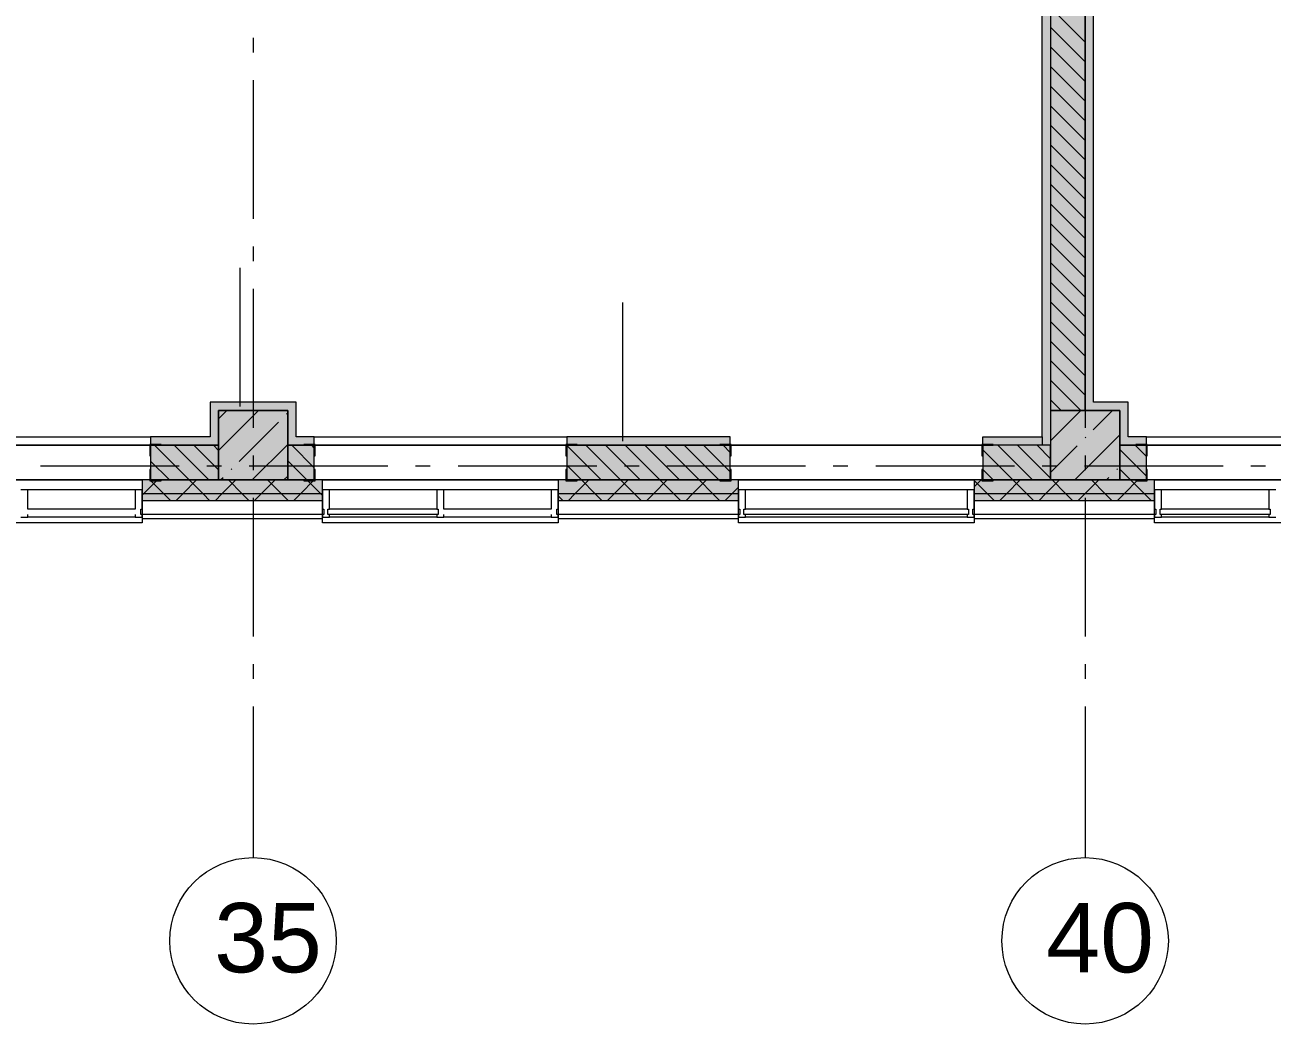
# Model space of a CAD drawing. Header units: millimetres. Extents: x -537608 to 253996, y -217170 to 186033.
# Drawn here: x -267671 to -258678, y 144598 to 151802 of the extents above; entities that cross this region are included whole.
import ezdxf

# ---------------------------------------------------------------- set-up
doc = ezdxf.new("R2010")
doc.units = ezdxf.units.MM
doc.layers.add('PDF _Геометрия', color=7, linetype='Continuous')
doc.layers.add('PDF _Текст', color=7, linetype='Continuous')
doc.layers.add('PDF _Сплошная заливка', color=7, linetype='Continuous', true_color=0xffffff)
doc.styles.add('PDF ArialMT', font='arial.ttf')

msp = doc.modelspace()

# ---------------------------------------------------------------- hatches: boundary and pattern name
at = {"layer": 'PDF _Сплошная заливка', "transparency": 33554559}
for points in [[(-260276.1879, 149021.2558), (-260026.1869, 149021.2558), (-260026.1869, 156021.2547), (-260276.1879, 156021.2547), (-260276.1879, 149213.056)], [(-266276.1851, 148521.2561), (-265776.1875, 148521.2561), (-265776.1875, 149021.2558), (-266276.1851, 149021.2558), (-266276.1851, 148771.257)], [(-260276.1879, 148521.2561), (-259776.186, 148521.2561), (-259776.186, 149021.2558), (-260276.1879, 149021.2558), (-260276.1879, 148771.257)]]:
    msp.add_hatch(color=256, dxfattribs=at).paths.add_polyline_path(points)
at = {"layer": 'PDF _Сплошная заливка', "true_color": 0xff7d7d, "transparency": 33554559}
for points in [[(-259966.1884, 149081.2565), (-259966.1884, 156021.2547), (-260026.1869, 156021.2547), (-260026.1869, 149081.2565), (-259990.745, 149081.2565)], [(-265776.1875, 149021.2558), (-265776.1875, 149081.2565), (-266336.188, 149081.2565), (-266336.188, 149021.2558), (-265834.8297, 149021.2558)], [(-259990.745, 149021.2558), (-259776.186, 149021.2558), (-259776.186, 149081.2565), (-260026.1869, 149081.2565), (-260026.1869, 149021.2558)]]:
    msp.add_hatch(color=11, dxfattribs=at).paths.add_polyline_path(points)
at = {"layer": 'PDF _Сплошная заливка', "true_color": 0xfca910, "transparency": 33554559}
msp.add_hatch(color=40, dxfattribs=at).paths.add_polyline_path([(-260336.1864, 148771.257), (-260276.1879, 148771.257), (-260276.1879, 155711.2553), (-260336.1864, 155711.2553), (-260336.1864, 148831.2555)])
at = {"layer": 'PDF _Сплошная заливка', "transparency": 33554559}
h = msp.add_hatch(color=256, dxfattribs=at)
h.paths.add_polyline_path([(-248076.1883, 148521.2561), (-248076.1883, 148771.257), (-249557.739, 148771.257), (-249557.739, 148521.2561), (-248302.5757, 148521.2561)], flags=0)
h.paths.add_polyline_path([(-247546.1914, 148521.2561), (-247546.1914, 148771.257), (-247576.1907, 148771.257), (-247576.1907, 148521.2561)], flags=0)
h.paths.add_polyline_path([(-251642.052, 148521.2561), (-251276.1877, 148521.2561), (-251276.1877, 148771.257), (-251764.7402, 148771.257), (-251764.7402, 148521.2561)], flags=0)
h.paths.add_polyline_path([(-250776.1901, 148521.2561), (-250557.7385, 148521.2561), (-250557.7385, 148771.257), (-250776.1901, 148771.257)], flags=0)
h.paths.add_polyline_path([(-254146.6604, 148521.2561), (-253584.7395, 148521.2561), (-253584.7395, 148771.257), (-254764.7431, 148771.257), (-254764.7431, 148521.2561)], flags=0)
h.paths.add_polyline_path([(-256584.7424, 148521.2561), (-256584.7424, 148771.257), (-256776.1874, 148771.257), (-256776.1874, 148521.2561), (-256651.2687, 148521.2561)], flags=0)
h.paths.add_polyline_path([(-257276.1893, 148521.2561), (-257276.1893, 148771.257), (-257764.7418, 148771.257), (-257764.7418, 148521.2561), (-257486.1367, 148521.2561)], flags=0)
h.paths.add_polyline_path([(-259776.186, 148521.2561), (-259584.7411, 148521.2561), (-259584.7411, 148771.257), (-259776.186, 148771.257)], flags=0)
h.paths.add_polyline_path([(-260764.7404, 148521.2561), (-260276.1879, 148521.2561), (-260276.1879, 148771.257), (-260764.7404, 148771.257)], flags=0)
h.paths.add_polyline_path([(-262584.7397, 148521.2561), (-262584.7397, 148771.257), (-263764.739, 148771.257), (-263764.739, 148521.2561), (-263330.2213, 148521.2561)], flags=0)
h.paths.add_polyline_path([(-266764.7377, 148521.2561), (-266276.1851, 148521.2561), (-266276.1851, 148771.257), (-266764.7377, 148771.257)], flags=0)
h.paths.add_polyline_path([(-265584.7383, 148521.2561), (-265584.7383, 148771.257), (-265776.1875, 148771.257), (-265776.1875, 148521.2561)], flags=0)
h.paths.add_polyline_path([(-268584.7369, 148521.2561), (-268584.7369, 148771.257), (-268776.1862, 148771.257), (-268776.1862, 148521.2561)], flags=0)
h.paths.add_polyline_path([(-269326.184, 148521.2561), (-269276.1838, 148521.2561), (-269276.1838, 148771.257), (-269326.184, 148771.257)], flags=0)
h.paths.add_polyline_path([(-269826.1859, 148521.2561), (-269826.1859, 148771.257), (-270064.7374, 148771.257), (-270064.7374, 148521.2561), (-270009.1741, 148521.2561)], flags=0)
h.paths.add_polyline_path([(-272513.7824, 148521.2561), (-271884.7367, 148521.2561), (-271884.7367, 148771.257), (-273064.7361, 148771.257), (-273064.7361, 148521.2561)], flags=0)
h.paths.add_polyline_path([(-274884.7353, 148521.2561), (-274884.7353, 148771.257), (-275326.1855, 148771.257), (-275326.1855, 148521.2561), (-275018.3907, 148521.2561)], flags=0)
h.paths.add_polyline_path([(-275826.1832, 148521.2561), (-275826.1832, 148771.257), (-276064.739, 148771.257), (-276064.739, 148521.2561), (-275853.2587, 148521.2561)], flags=0)
h.paths.add_polyline_path([(-277884.7383, 148521.2561), (-277884.7383, 148771.257), (-278326.1798, 148771.257), (-278326.1798, 148521.2561)], flags=0)
h.paths.add_polyline_path([(-280884.7326, 148521.2561), (-280884.7326, 148771.257), (-282064.732, 148771.257), (-282064.732, 148521.2561), (-281697.3434, 148521.2561)], flags=0)
h.paths.add_polyline_path([(-279064.7376, 148521.2561), (-278826.1818, 148521.2561), (-278826.1818, 148771.257), (-279064.7376, 148771.257)], flags=0)
h.paths.add_polyline_path([(-283884.7355, 148521.2561), (-283884.7355, 148771.257), (-284326.1857, 148771.257), (-284326.1857, 148521.2561), (-284201.9517, 148521.2561)], flags=0)
h.paths.add_polyline_path([(-285036.824, 148521.2561), (-284826.179, 148521.2561), (-284826.179, 148771.257), (-285064.7349, 148771.257), (-285064.7349, 148521.2561)], flags=0)
h.paths.add_polyline_path([(-286884.7385, 148521.2561), (-286884.7385, 148771.257), (-287326.18, 148771.257), (-287326.18, 148521.2561)], flags=0)
h.paths.add_polyline_path([(-288064.7378, 148521.2561), (-287826.1819, 148521.2561), (-287826.1819, 148771.257), (-288064.7378, 148771.257)], flags=0)
h.paths.add_polyline_path([(-290880.9044, 148521.2561), (-289884.7328, 148521.2561), (-289884.7328, 148771.257), (-291064.7321, 148771.257), (-291064.7321, 148521.2561)], flags=0)
h.paths.add_polyline_path([(-293326.1773, 148521.2561), (-292884.7357, 148521.2561), (-292884.7357, 148771.257), (-293326.1773, 148771.257)], flags=0)
h.paths.add_polyline_path([(-293826.1792, 148521.2561), (-293826.1792, 148771.257), (-294064.7351, 148771.257), (-294064.7351, 148521.2561)], flags=0)
h.paths.add_polyline_path([(-296826.1821, 148521.2561), (-296826.1821, 148771.257), (-297063.6787, 148771.257), (-297063.6787, 148521.2561)], flags=0)
h.paths.add_polyline_path([(-295884.7301, 148521.2561), (-295884.7301, 148771.257), (-296326.1802, 148771.257), (-296326.1802, 148521.2561), (-295890.121, 148521.2561)], flags=0)
h.paths.add_polyline_path([(-298063.6826, 148521.2561), (-298063.6826, 148771.257), (-300976.1809, 148771.257), (-300976.1809, 148521.2561), (-298394.7294, 148521.2561)], flags=0)
at = {"layer": 'PDF _Сплошная заливка', "true_color": 0xff7d7d, "transparency": 33554559}
h = msp.add_hatch(color=11, dxfattribs=at)
h.paths.add_polyline_path([(-266336.188, 148771.257), (-266336.188, 148831.2555), (-266764.7377, 148831.2555), (-266764.7377, 148771.257), (-266669.6977, 148771.257)], flags=0)
h.paths.add_polyline_path([(-268776.1862, 148771.257), (-268584.7369, 148771.257), (-268584.7369, 148831.2555), (-268776.1862, 148831.2555)], flags=0)
h = msp.add_hatch(color=11, dxfattribs=at)
h.paths.add_polyline_path([(-260336.1864, 148771.257), (-260336.1864, 148831.2555), (-260764.7404, 148831.2555), (-260764.7404, 148771.257)], flags=0)
h.paths.add_polyline_path([(-263330.2213, 148771.257), (-262584.7397, 148771.257), (-262584.7397, 148831.2555), (-263764.739, 148831.2555), (-263764.739, 148771.257)], flags=0)
h.paths.add_polyline_path([(-265584.7383, 148771.257), (-265584.7383, 148831.2555), (-265776.1875, 148831.2555), (-265776.1875, 148771.257)], flags=0)
at = {"layer": 'PDF _Сплошная заливка', "transparency": 33554559}
h = msp.add_hatch(color=256, dxfattribs=at)
h.paths.add_polyline_path([(-245797.9674, 148421.2557), (-240126.19, 148421.2557), (-240126.19, 148521.2561), (-246436.1889, 148521.2561), (-246436.1889, 148421.2557)], flags=0)
h.paths.add_polyline_path([(-247576.1907, 148421.2557), (-247311.1879, 148421.2557), (-247311.1879, 148521.2561), (-247576.1907, 148521.2561), (-247576.1907, 148509.7679)], flags=0)
h.paths.add_polyline_path([(-250492.7409, 148421.2557), (-250492.7409, 148521.2561), (-251826.1898, 148521.2561), (-251826.1898, 148421.2557), (-250807.184, 148421.2557)], flags=0)
h.paths.add_polyline_path([(-248076.1883, 148421.2557), (-248076.1883, 148521.2561), (-249617.7375, 148521.2561), (-249617.7375, 148421.2557), (-248302.5757, 148421.2557)], flags=0)
h.paths.add_polyline_path([(-253526.1878, 148421.2557), (-253526.1878, 148521.2561), (-254826.1885, 148521.2561), (-254826.1885, 148421.2557), (-254146.6604, 148421.2557)], flags=0)
h.paths.add_polyline_path([(-256651.2687, 148421.2557), (-256526.1864, 148421.2557), (-256526.1864, 148521.2561), (-257826.1871, 148521.2561), (-257826.1871, 148421.2557), (-257486.1367, 148421.2557)], flags=0)
h.paths.add_polyline_path([(-260825.613, 148421.2557), (-259526.1893, 148421.2557), (-259526.1893, 148521.2561), (-260826.1857, 148521.2561), (-260826.1857, 148421.2557)], flags=0)
h.paths.add_polyline_path([(-262526.188, 148421.2557), (-262526.188, 148521.2561), (-263826.1887, 148521.2561), (-263826.1887, 148421.2557), (-263330.2213, 148421.2557)], flags=0)
h.paths.add_polyline_path([(-266669.6977, 148421.2557), (-265526.1866, 148421.2557), (-265526.1866, 148521.2561), (-266826.1873, 148521.2561), (-266826.1873, 148421.2557)], flags=0)
h.paths.add_polyline_path([(-269174.306, 148421.2557), (-268526.1852, 148421.2557), (-268526.1852, 148521.2561), (-270126.187, 148521.2561), (-270126.187, 148421.2557), (-270009.1741, 148421.2557)], flags=0)
h.paths.add_polyline_path([(-271826.185, 148421.2557), (-271826.185, 148521.2561), (-273126.1857, 148521.2561), (-273126.1857, 148421.2557), (-272513.7824, 148421.2557)], flags=0)
h.paths.add_polyline_path([(-274826.1836, 148421.2557), (-274826.1836, 148521.2561), (-276126.1843, 148521.2561), (-276126.1843, 148421.2557), (-275018.3907, 148421.2557)], flags=0)
h.paths.add_polyline_path([(-277826.1866, 148421.2557), (-277826.1866, 148521.2561), (-279126.1829, 148521.2561), (-279126.1829, 148421.2557), (-278357.8713, 148421.2557)], flags=0)
h.paths.add_polyline_path([(-283826.1838, 148421.2557), (-283826.1838, 148521.2561), (-285126.1802, 148521.2561), (-285126.1802, 148421.2557), (-284201.9517, 148421.2557)], flags=0)
h.paths.add_polyline_path([(-280826.1809, 148421.2557), (-280826.1809, 148521.2561), (-282126.1859, 148521.2561), (-282126.1859, 148421.2557), (-280862.4796, 148421.2557)], flags=0)
h.paths.add_polyline_path([(-288126.1831, 148421.2557), (-286826.1781, 148421.2557), (-286826.1781, 148521.2561), (-288126.1831, 148521.2561), (-288126.1831, 148505.1089)], flags=0)
h.paths.add_polyline_path([(-290046.0407, 148421.2557), (-289826.1811, 148421.2557), (-289826.1811, 148521.2561), (-291126.1775, 148521.2561), (-291126.1775, 148421.2557), (-290880.9044, 148421.2557)], flags=0)
h.paths.add_polyline_path([(-292826.184, 148421.2557), (-292826.184, 148521.2561), (-294126.1804, 148521.2561), (-294126.1804, 148421.2557), (-293385.5127, 148421.2557)], flags=0)
h.paths.add_polyline_path([(-295890.121, 148421.2557), (-295826.1783, 148421.2557), (-295826.1783, 148521.2561), (-297126.1833, 148521.2561), (-297126.1833, 148421.2557), (-296724.9933, 148421.2557)], flags=0)
h.paths.add_polyline_path([(-298001.1781, 148421.2557), (-298001.1781, 148521.2561), (-307838.1777, 148521.2561), (-307838.1777, 148421.2557), (-298394.7294, 148421.2557)], flags=0)
h.paths.add_polyline_path([(-309248.0263, 148421.2557), (-308713.1811, 148421.2557), (-308713.1811, 148521.2561), (-316976.1736, 148521.2561), (-316976.1736, 148421.2557), (-310082.8987, 148421.2557)], flags=0)
h = msp.add_hatch(color=256, dxfattribs=at)
h.paths.add_polyline_path([(-240371.3189, 148371.2555), (-240176.1902, 148371.2555), (-240176.1902, 148421.2557), (-246436.1889, 148421.2557), (-246436.1889, 148371.2555), (-240788.7529, 148371.2555)], flags=0)
h.paths.add_polyline_path([(-247311.1879, 148371.2555), (-247311.1879, 148421.2557), (-247576.1907, 148421.2557), (-247576.1907, 148371.2555), (-247467.7076, 148371.2555)], flags=0)
h.paths.add_polyline_path([(-248076.1883, 148371.2555), (-248076.1883, 148421.2557), (-249617.7375, 148421.2557), (-249617.7375, 148371.2555), (-248302.5757, 148371.2555)], flags=0)
h.paths.add_polyline_path([(-250492.7409, 148371.2555), (-250492.7409, 148421.2557), (-251826.1898, 148421.2557), (-251826.1898, 148371.2555), (-250807.184, 148371.2555)], flags=0)
h.paths.add_polyline_path([(-254146.6604, 148371.2555), (-253526.1878, 148371.2555), (-253526.1878, 148421.2557), (-254826.1885, 148421.2557), (-254826.1885, 148371.2555)], flags=0)
h.paths.add_polyline_path([(-256651.2687, 148371.2555), (-256526.1864, 148371.2555), (-256526.1864, 148421.2557), (-257826.1871, 148421.2557), (-257826.1871, 148371.2555), (-257486.1367, 148371.2555)], flags=0)
h.paths.add_polyline_path([(-260825.613, 148371.2555), (-259526.1893, 148371.2555), (-259526.1893, 148421.2557), (-260826.1857, 148421.2557), (-260826.1857, 148371.2555)], flags=0)
h.paths.add_polyline_path([(-262526.188, 148371.2555), (-262526.188, 148421.2557), (-263826.1887, 148421.2557), (-263826.1887, 148371.2555), (-263330.2213, 148371.2555)], flags=0)
h.paths.add_polyline_path([(-265834.8297, 148371.2555), (-265526.1866, 148371.2555), (-265526.1866, 148421.2557), (-266826.1873, 148421.2557), (-266826.1873, 148371.2555), (-266669.6977, 148371.2555)], flags=0)
h.paths.add_polyline_path([(-268526.1852, 148371.2555), (-268526.1852, 148421.2557), (-270126.187, 148421.2557), (-270126.187, 148371.2555), (-269174.306, 148371.2555)], flags=0)
h.paths.add_polyline_path([(-271826.185, 148371.2555), (-271826.185, 148421.2557), (-273126.1857, 148421.2557), (-273126.1857, 148371.2555), (-272513.7824, 148371.2555)], flags=0)
h.paths.add_polyline_path([(-274826.1836, 148371.2555), (-274826.1836, 148421.2557), (-276126.1843, 148421.2557), (-276126.1843, 148371.2555), (-275018.3907, 148371.2555)], flags=0)
h.paths.add_polyline_path([(-280862.4796, 148371.2555), (-280826.1809, 148371.2555), (-280826.1809, 148421.2557), (-282126.1859, 148421.2557), (-282126.1859, 148371.2555), (-281697.3434, 148371.2555)], flags=0)
h.paths.add_polyline_path([(-278357.8713, 148371.2555), (-277826.1866, 148371.2555), (-277826.1866, 148421.2557), (-279126.1829, 148421.2557), (-279126.1829, 148371.2555)], flags=0)
h.paths.add_polyline_path([(-284201.9517, 148371.2555), (-283826.1838, 148371.2555), (-283826.1838, 148421.2557), (-285126.1802, 148421.2557), (-285126.1802, 148371.2555), (-285036.824, 148371.2555)], flags=0)
h.paths.add_polyline_path([(-286826.1781, 148371.2555), (-286826.1781, 148421.2557), (-288126.1831, 148421.2557), (-288126.1831, 148371.2555), (-287541.4324, 148371.2555)], flags=0)
h.paths.add_polyline_path([(-290880.9044, 148371.2555), (-289826.1811, 148371.2555), (-289826.1811, 148421.2557), (-291126.1775, 148421.2557), (-291126.1775, 148371.2555)], flags=0)
h.paths.add_polyline_path([(-294126.1804, 148371.2555), (-292826.184, 148371.2555), (-292826.184, 148421.2557), (-294126.1804, 148421.2557)], flags=0)
h.paths.add_polyline_path([(-295826.1783, 148371.2555), (-295826.1783, 148421.2557), (-297126.1833, 148421.2557), (-297126.1833, 148371.2555), (-295890.121, 148371.2555)], flags=0)
h.paths.add_polyline_path([(-298394.7294, 148371.2555), (-298001.1781, 148371.2555), (-298001.1781, 148421.2557), (-307838.1777, 148421.2557), (-307838.1777, 148371.2555), (-300064.4654, 148371.2555)], flags=0)
h.paths.add_polyline_path([(-308713.1811, 148371.2555), (-308713.1811, 148421.2557), (-317076.174, 148421.2557), (-317076.174, 148371.2555), (-309248.0263, 148371.2555)], flags=0)

# ---------------------------------------------------------------- linework, layer by layer
at = {"layer": 'PDF _Геометрия', "lineweight": 9}
for p, q in [((-260026.1869, 149081.2565), (-260026.1869, 156021.2547)), ((-260026.1869, 156021.2547), (-260026.1869, 149081.2565)), ((-259966.1884, 149081.2565), (-259966.1884, 155961.2541)), ((-260276.1879, 155711.2553), (-260276.1879, 149021.2558)), ((-260276.1879, 155711.2553), (-260276.1879, 149021.2558)), ((-260336.1864, 148831.2555), (-260336.1864, 155651.2546)), ((-260026.1869, 151677.2986), (-260276.1879, 151927.2995)), ((-260026.1869, 151535.8775), (-260276.1879, 151785.8785)), ((-260026.1869, 151394.4565), (-260276.1879, 151644.4553)), ((-260026.1869, 151253.0354), (-260276.1879, 151503.0342)), ((-260026.1869, 151111.6143), (-260276.1879, 151361.6132)), ((-260026.1869, 150970.1912), (-260276.1879, 151220.1921)), ((-260026.1869, 150828.7701), (-260276.1879, 151078.7711)), ((-260026.1869, 150687.349), (-260276.1879, 150937.35)), ((-260026.1869, 150545.928), (-260276.1879, 150795.929)), ((-260026.1869, 150404.5069), (-260276.1879, 150654.5079)), ((-260026.1869, 150263.0859), (-260276.1879, 150513.0847)), ((-260026.1869, 150121.6648), (-260276.1879, 150371.6637)), ((-260026.1869, 149980.2438), (-260276.1879, 150230.2425)), ((-266120.1133, 149051.2572), (-266120.1133, 150051.2568)), ((-260026.1869, 149838.8205), (-260276.1879, 150088.8215)), ((-260026.1869, 149697.3995), (-260276.1879, 149947.4004)), ((-263359.368, 148801.2563), (-263359.368, 149801.2558)), ((-260026.1869, 149555.9784), (-260276.1879, 149805.9794)), ((-260026.1869, 149414.5574), (-260276.1879, 149664.5583)), ((-260026.1869, 149273.1363), (-260276.1879, 149523.1351)), ((-260026.1869, 149131.7152), (-260276.1879, 149381.7141)), ((-260057.1507, 149021.2558), (-260276.1879, 149240.293)), ((-265776.1875, 149081.2565), (-266336.188, 149081.2565)), ((-266336.188, 149081.2565), (-266336.188, 149021.2558)), ((-266336.188, 149021.2558), (-266336.188, 148831.2555)), ((-266276.1851, 148733.1691), (-265988.0984, 149021.2558)), ((-266276.1851, 148961.2681), (-266216.1995, 149021.2558)), ((-265776.1875, 149021.2558), (-266276.1851, 149021.2558)), ((-266276.1851, 149021.2558), (-266276.1851, 148771.257)), ((-266276.1851, 148771.257), (-266276.1851, 149021.2558)), ((-266276.1851, 149021.2558), (-265776.1875, 149021.2558)), ((-265716.1847, 149081.2565), (-265776.1875, 149081.2565)), ((-265776.1875, 148771.257), (-265776.1875, 149021.2558)), ((-265776.1875, 149021.2558), (-265776.1875, 148831.2555)), ((-265716.1847, 148831.2555), (-265716.1847, 149081.2565)), ((-260198.5696, 149021.2558), (-260276.1879, 149098.872)), ((-260276.1879, 148802.6083), (-260057.5382, 149021.2558)), ((-260276.1879, 149021.2558), (-260276.1879, 148771.257)), ((-260276.1879, 149021.2558), (-260026.1869, 149021.2558)), ((-260026.1869, 149021.2558), (-260276.1879, 149021.2558)), ((-260276.1879, 149021.2558), (-260276.1879, 148771.257)), ((-260026.1869, 149021.2558), (-260026.1869, 149081.2565)), ((-260026.1869, 149081.2565), (-260026.1869, 149021.2558)), ((-260026.1869, 149021.2558), (-259776.186, 149021.2558)), ((-259776.186, 149021.2558), (-260026.1869, 149021.2558)), ((-259968.4964, 148882.2009), (-259829.4415, 149021.2558)), ((-259776.186, 149081.2565), (-259966.1884, 149081.2565)), ((-259716.1875, 149081.2565), (-259776.186, 149081.2565)), ((-259776.186, 149021.2558), (-259776.186, 148831.2555)), ((-259776.186, 148771.257), (-259776.186, 149021.2558)), ((-259716.1875, 148831.2555), (-259716.1875, 149081.2565)), ((-266127.1534, 148654.1019), (-265842.0334, 148939.2261)), ((-265785.006, 148996.2493), (-265780.2652, 149000.9922)), ((-260101.3423, 148521.2561), (-259776.186, 148846.4123)), ((-268584.7369, 148831.2555), (-266764.7377, 148831.2555)), ((-268578.7388, 148771.257), (-266770.7401, 148771.257)), ((-266770.7401, 148771.257), (-268578.7388, 148771.257)), ((-266336.188, 148831.2555), (-266764.7377, 148831.2555)), ((-266764.7377, 148831.2555), (-266764.7377, 148771.257)), ((-266336.188, 148771.257), (-266764.7377, 148771.257)), ((-266764.7377, 148771.257), (-266336.188, 148771.257)), ((-266764.7377, 148771.257), (-266764.7377, 148521.2561)), ((-266486.7957, 148521.2561), (-266736.7967, 148771.257)), ((-266345.3725, 148521.2561), (-266595.3734, 148771.257)), ((-266276.1851, 148593.4898), (-266453.9546, 148771.257)), ((-266276.1851, 148771.257), (-266336.188, 148771.257)), ((-266336.188, 148771.257), (-266276.1851, 148771.257)), ((-266276.1851, 148734.9109), (-266312.5313, 148771.257)), ((-266276.1851, 148771.257), (-266276.1851, 148521.2561)), ((-266276.1851, 148521.2561), (-266276.1851, 148771.257)), ((-266031.9025, 148521.2561), (-265776.1875, 148776.9731)), ((-265776.1875, 148831.2555), (-265776.1875, 148771.257)), ((-265584.7383, 148771.257), (-265776.1875, 148771.257)), ((-265776.1875, 148771.257), (-265776.1875, 148521.2561)), ((-265776.1875, 148521.2561), (-265776.1875, 148771.257)), ((-265776.1875, 148771.257), (-265584.7383, 148771.257)), ((-265584.7383, 148609.1504), (-265746.8471, 148771.257)), ((-265584.7383, 148831.2555), (-265716.1847, 148831.2555)), ((-265584.7383, 148750.5714), (-265605.4239, 148771.257)), ((-265584.7383, 148771.257), (-265584.7383, 148831.2555)), ((-265584.7383, 148831.2555), (-263764.739, 148831.2555)), ((-265584.7383, 148521.2561), (-265584.7383, 148771.257)), ((-265578.7402, 148771.257), (-263770.7415, 148771.257)), ((-263770.7415, 148771.257), (-265578.7402, 148771.257)), ((-262584.7397, 148831.2555), (-263764.739, 148831.2555)), ((-263764.739, 148831.2555), (-263764.739, 148771.257)), ((-263764.739, 148771.257), (-263764.739, 148521.2561)), ((-262584.7397, 148771.257), (-263764.739, 148771.257)), ((-263764.739, 148771.257), (-262584.7397, 148771.257)), ((-263516.947, 148521.2561), (-263764.739, 148769.0481)), ((-263375.5281, 148521.2561), (-263625.5247, 148771.257)), ((-263234.1049, 148521.2561), (-263484.1059, 148771.257)), ((-263092.6817, 148521.2561), (-263342.6826, 148771.257)), ((-262951.2628, 148521.2561), (-263201.2637, 148771.257)), ((-262809.8396, 148521.2561), (-263059.8405, 148771.257)), ((-262668.4207, 148521.2561), (-262918.4173, 148771.257)), ((-262584.7397, 148578.9983), (-262776.9984, 148771.257)), ((-262584.7397, 148720.4193), (-262635.5752, 148771.257)), ((-262584.7397, 148771.257), (-262584.7397, 148831.2555)), ((-262584.7397, 148521.2561), (-262584.7397, 148771.257)), ((-262578.7416, 148771.257), (-260770.7385, 148771.257)), ((-260770.7385, 148771.257), (-262578.7416, 148771.257)), ((-260764.7404, 148771.257), (-260764.7404, 148831.2555)), ((-260764.7404, 148831.2555), (-260336.1864, 148831.2555)), ((-260336.1864, 148771.257), (-260764.7404, 148771.257)), ((-260764.7404, 148771.257), (-260764.7404, 148521.2561)), ((-260336.1864, 148771.257), (-260764.7404, 148771.257)), ((-260405.6794, 148521.2561), (-260655.6761, 148771.257)), ((-260276.1879, 148533.1877), (-260514.2572, 148771.257)), ((-260276.1879, 148674.6088), (-260372.834, 148771.257)), ((-260336.1864, 148831.2555), (-260336.1864, 148771.257)), ((-260276.1879, 148771.257), (-260336.1864, 148771.257)), ((-260276.1879, 148771.257), (-260336.1864, 148771.257)), ((-260276.1879, 148521.2561), (-260276.1879, 148771.257)), ((-260276.1879, 148771.257), (-260276.1879, 148521.2561)), ((-260276.1879, 148574.5094), (-260082.5469, 148768.1503)), ((-260025.5195, 148825.1756), (-260020.7787, 148829.9164)), ((-259776.186, 148831.2555), (-259776.186, 148771.257)), ((-259584.7411, 148771.257), (-259776.186, 148771.257)), ((-259776.186, 148771.257), (-259776.186, 148521.2561)), ((-259776.186, 148771.257), (-259584.7411, 148771.257)), ((-259776.186, 148521.2561), (-259776.186, 148771.257)), ((-259584.7411, 148831.2555), (-259716.1875, 148831.2555)), ((-259584.7411, 148690.2672), (-259665.7308, 148771.257)), ((-259584.7411, 148771.257), (-259584.7411, 148831.2555)), ((-259584.7411, 148831.2555), (-257764.7418, 148831.2555)), ((-259584.7411, 148521.2561), (-259584.7411, 148771.257)), ((-259578.7386, 148771.257), (-257770.7399, 148771.257)), ((-257770.7399, 148771.257), (-259578.7386, 148771.257)), ((-266628.2146, 148521.2561), (-266764.7377, 148657.7791)), ((-265638.2694, 148521.2561), (-265776.1875, 148659.1743)), ((-260547.0983, 148521.2561), (-260764.7404, 148738.896)), ((-259584.7411, 148548.8461), (-259776.186, 148740.2932)), ((-266184.1808, 148597.0766), (-266179.44, 148601.8195)), ((-263658.3703, 148521.2561), (-263764.739, 148627.6271)), ((-260688.5216, 148521.2561), (-260764.7404, 148597.4749)), ((-259797.4227, 148597.0766), (-259792.6819, 148601.8195)), ((-259698.572, 148521.2561), (-259776.186, 148598.8722)), ((-268526.1852, 148521.2561), (-266826.1873, 148521.2561)), ((-266826.1873, 148521.2561), (-268526.1852, 148521.2561)), ((-265526.1866, 148521.2561), (-266826.1873, 148521.2561)), ((-266826.1873, 148521.2561), (-266826.1873, 148421.2557)), ((-266816.2105, 148421.2557), (-266716.2101, 148521.2561)), ((-266669.6374, 148421.2557), (-266769.6378, 148521.2561)), ((-266764.7377, 148521.2561), (-266276.1851, 148521.2561)), ((-266533.3684, 148421.2557), (-266433.368, 148521.2561)), ((-266386.7953, 148421.2557), (-266486.7957, 148521.2561)), ((-266276.1851, 148521.2561), (-265776.1875, 148521.2561)), ((-266259.9993, 148521.2561), (-266241.204, 148540.0535)), ((-266250.5263, 148421.2557), (-266150.5259, 148521.2561)), ((-266103.9532, 148421.2557), (-266203.9535, 148521.2561)), ((-265967.6841, 148421.2557), (-265867.6838, 148521.2561)), ((-265821.1111, 148421.2557), (-265921.1114, 148521.2561)), ((-265803.8056, 148521.2561), (-265776.1875, 148548.8741)), ((-265776.1875, 148521.2561), (-265584.7383, 148521.2561)), ((-265684.842, 148421.2557), (-265584.8417, 148521.2561)), ((-265538.2689, 148421.2557), (-265638.2694, 148521.2561)), ((-265526.1866, 148421.2557), (-265526.1866, 148521.2561)), ((-265526.1866, 148521.2561), (-263826.1887, 148521.2561)), ((-263826.1887, 148521.2561), (-265526.1866, 148521.2561)), ((-262526.188, 148521.2561), (-263826.1887, 148521.2561)), ((-263826.1887, 148521.2561), (-263826.1887, 148421.2557)), ((-263764.739, 148521.2561), (-262584.7397, 148521.2561)), ((-263704.9429, 148421.2557), (-263604.9425, 148521.2561)), ((-263558.3698, 148421.2557), (-263658.3703, 148521.2561)), ((-263422.1008, 148421.2557), (-263322.1004, 148521.2561)), ((-263275.5277, 148421.2557), (-263375.5281, 148521.2561)), ((-263139.2587, 148421.2557), (-263039.2583, 148521.2561)), ((-262992.6813, 148421.2557), (-263092.6817, 148521.2561)), ((-262856.4166, 148421.2557), (-262756.4162, 148521.2561)), ((-262709.8392, 148421.2557), (-262809.8396, 148521.2561)), ((-262526.188, 148520.4444), (-262526.9974, 148521.2561)), ((-262526.188, 148421.2557), (-262526.188, 148521.2561)), ((-262526.188, 148521.2561), (-260826.1857, 148521.2561)), ((-260826.1857, 148521.2561), (-262526.188, 148521.2561)), ((-260826.1857, 148471.5853), (-260776.5171, 148521.2561)), ((-259526.1893, 148521.2561), (-260826.1857, 148521.2561)), ((-260826.1857, 148521.2561), (-260826.1857, 148421.2557)), ((-260729.9401, 148421.2557), (-260826.1857, 148517.5013)), ((-260764.7404, 148521.2561), (-260276.1879, 148521.2561)), ((-260593.6753, 148421.2557), (-260493.675, 148521.2561)), ((-260447.098, 148421.2557), (-260547.0983, 148521.2561)), ((-260310.8289, 148421.2557), (-260210.8329, 148521.2561)), ((-260276.1879, 148521.2561), (-259776.186, 148521.2561)), ((-260164.2558, 148421.2557), (-260264.2562, 148521.2561)), ((-260027.9868, 148421.2557), (-259927.9864, 148521.2561)), ((-259881.4137, 148421.2557), (-259981.4141, 148521.2561)), ((-259873.2454, 148521.2561), (-259854.4458, 148540.0535)), ((-259776.186, 148521.2561), (-259584.7411, 148521.2561)), ((-259745.1447, 148421.2557), (-259645.1443, 148521.2561)), ((-259598.5716, 148421.2557), (-259698.572, 148521.2561)), ((-259526.1893, 148421.2557), (-259526.1893, 148521.2561)), ((-259526.1893, 148521.2561), (-257826.1871, 148521.2561)), ((-257826.1871, 148521.2561), (-259526.1893, 148521.2561)), ((-267651.1862, 148451.2571), (-267701.1863, 148451.2571)), ((-266876.1875, 148451.2571), (-267651.1862, 148451.2571)), ((-267651.1862, 148311.257), (-267651.1862, 148451.2571)), ((-266826.1873, 148451.2571), (-266876.1875, 148451.2571)), ((-266876.1875, 148451.2571), (-266876.1875, 148311.257)), ((-266826.1873, 148311.257), (-266826.1873, 148451.2571)), ((-266826.1873, 148411.2832), (-266816.2105, 148421.2557)), ((-266826.1873, 148421.2557), (-266826.1873, 148371.2555)), ((-265526.1866, 148421.2557), (-266826.1873, 148421.2557)), ((-266619.6372, 148371.2555), (-266669.6374, 148421.2557)), ((-266583.3685, 148371.2555), (-266533.3684, 148421.2557)), ((-266336.7951, 148371.2555), (-266386.7953, 148421.2557)), ((-266300.5265, 148371.2555), (-266250.5263, 148421.2557)), ((-266053.953, 148371.2555), (-266103.9532, 148421.2557)), ((-266017.6844, 148371.2555), (-265967.6841, 148421.2557)), ((-265771.1108, 148371.2555), (-265821.1111, 148421.2557)), ((-265734.8422, 148371.2555), (-265684.842, 148421.2557)), ((-265526.1866, 148409.1754), (-265538.2689, 148421.2557)), ((-265476.1864, 148451.2571), (-265526.1866, 148451.2571)), ((-265526.1866, 148451.2571), (-265526.1866, 148311.257)), ((-265526.1866, 148371.2555), (-265526.1866, 148421.2557)), ((-264701.1877, 148451.2571), (-265476.1864, 148451.2571)), ((-265476.1864, 148311.257), (-265476.1864, 148451.2571)), ((-264651.1875, 148451.2571), (-264701.1877, 148451.2571)), ((-264701.1877, 148451.2571), (-264701.1877, 148311.257)), ((-263876.1845, 148451.2571), (-264651.1875, 148451.2571)), ((-264651.1875, 148311.257), (-264651.1875, 148451.2571)), ((-263826.1887, 148451.2571), (-263876.1845, 148451.2571)), ((-263876.1845, 148451.2571), (-263876.1845, 148311.257)), ((-263826.1887, 148311.257), (-263826.1887, 148451.2571)), ((-263826.1887, 148421.2557), (-263826.1887, 148371.2555)), ((-262526.188, 148421.2557), (-263826.1887, 148421.2557)), ((-263791.2117, 148371.2555), (-263826.1887, 148406.2323)), ((-263754.9431, 148371.2555), (-263704.9429, 148421.2557)), ((-263508.3697, 148371.2555), (-263558.3698, 148421.2557)), ((-263472.101, 148371.2555), (-263422.1008, 148421.2557)), ((-263225.5276, 148371.2555), (-263275.5277, 148421.2557)), ((-263189.2588, 148371.2555), (-263139.2587, 148421.2557)), ((-262942.6854, 148371.2555), (-262992.6813, 148421.2557)), ((-262906.4168, 148371.2555), (-262856.4166, 148421.2557)), ((-262659.839, 148371.2555), (-262709.8392, 148421.2557)), ((-262623.5704, 148371.2555), (-262573.5702, 148421.2557)), ((-262573.5702, 148421.2557), (-262526.188, 148468.6422)), ((-262476.1877, 148451.2571), (-262526.188, 148451.2571)), ((-262526.188, 148451.2571), (-262526.188, 148311.257)), ((-262526.188, 148371.2555), (-262526.188, 148421.2557)), ((-262476.1877, 148311.257), (-262476.1877, 148451.2571)), ((-260876.1859, 148451.2571), (-262476.1877, 148451.2571)), ((-260826.1857, 148451.2571), (-260876.1859, 148451.2571)), ((-260876.1859, 148451.2571), (-260876.1859, 148311.257)), ((-260826.1857, 148311.257), (-260826.1857, 148451.2571)), ((-260826.1857, 148421.2557), (-260826.1857, 148371.2555)), ((-259526.1893, 148421.2557), (-260826.1857, 148421.2557)), ((-260679.9442, 148371.2555), (-260729.9401, 148421.2557)), ((-260643.6713, 148371.2555), (-260593.6753, 148421.2557)), ((-260397.0977, 148371.2555), (-260447.098, 148421.2557)), ((-260360.8291, 148371.2555), (-260310.8289, 148421.2557)), ((-260114.2556, 148371.2555), (-260164.2558, 148421.2557)), ((-260077.987, 148371.2555), (-260027.9868, 148421.2557)), ((-259831.4136, 148371.2555), (-259881.4137, 148421.2557)), ((-259795.1449, 148371.2555), (-259745.1447, 148421.2557)), ((-259548.5714, 148371.2555), (-259598.5716, 148421.2557)), ((-259476.1892, 148451.2571), (-259526.1893, 148451.2571)), ((-259526.1893, 148451.2571), (-259526.1893, 148311.257)), ((-259526.1893, 148371.2555), (-259526.1893, 148421.2557)), ((-258701.1862, 148451.2571), (-259476.1892, 148451.2571)), ((-259476.1892, 148311.257), (-259476.1892, 148451.2571)), ((-258651.186, 148451.2571), (-258701.1862, 148451.2571)), ((-258701.1862, 148451.2571), (-258701.1862, 148311.257)), ((-266836.1856, 148271.2572), (-266836.1856, 148311.257)), ((-266836.1856, 148311.257), (-266826.1873, 148311.257)), ((-266826.1873, 148371.2555), (-266826.1873, 148271.2572)), ((-265526.1866, 148371.2555), (-266826.1873, 148371.2555)), ((-265526.1866, 148271.2572), (-265526.1866, 148371.2555)), ((-265526.1866, 148311.257), (-265516.1883, 148311.257)), ((-265516.1883, 148311.257), (-265516.1883, 148271.2572)), ((-265486.1847, 148271.2572), (-265486.1847, 148311.257)), ((-265486.1847, 148311.257), (-265476.1864, 148311.257)), ((-264701.1877, 148311.257), (-264691.1851, 148311.257)), ((-264691.1851, 148311.257), (-264691.1851, 148271.2572)), ((-263836.1869, 148271.2572), (-263836.1869, 148311.257)), ((-263836.1869, 148311.257), (-263826.1887, 148311.257)), ((-263826.1887, 148371.2555), (-263826.1887, 148271.2572)), ((-262526.188, 148371.2555), (-263826.1887, 148371.2555)), ((-262526.188, 148271.2572), (-262526.188, 148371.2555)), ((-262526.188, 148311.257), (-262516.1853, 148311.257)), ((-262516.1853, 148311.257), (-262516.1853, 148271.2572)), ((-262486.1861, 148271.2572), (-262486.1861, 148311.257)), ((-262486.1861, 148311.257), (-262476.1877, 148311.257)), ((-260876.1859, 148311.257), (-260866.1876, 148311.257)), ((-260866.1876, 148311.257), (-260866.1876, 148271.2572)), ((-260836.1883, 148271.2572), (-260836.1883, 148311.257)), ((-260836.1883, 148311.257), (-260826.1857, 148311.257)), ((-260826.1857, 148371.2555), (-260826.1857, 148271.2572)), ((-259526.1893, 148371.2555), (-260826.1857, 148371.2555)), ((-259526.1893, 148271.2572), (-259526.1893, 148371.2555)), ((-259526.1893, 148311.257), (-259516.1867, 148311.257)), ((-259516.1867, 148311.257), (-259516.1867, 148271.2572)), ((-259486.1874, 148271.2572), (-259486.1874, 148311.257)), ((-259486.1874, 148311.257), (-259476.1892, 148311.257)), ((-258701.1862, 148311.257), (-258691.1878, 148311.257)), ((-258691.1878, 148311.257), (-258691.1878, 148271.2572)), ((-267701.1863, 148254.2575), (-267651.1862, 148254.2575)), ((-267651.1862, 148254.2575), (-267651.1862, 148271.2572)), ((-266876.1875, 148254.2575), (-267651.1862, 148254.2575)), ((-266876.1875, 148271.2572), (-266876.1875, 148254.2575)), ((-266876.1875, 148254.2575), (-266826.1873, 148254.2575)), ((-266826.1873, 148271.2572), (-266836.1856, 148271.2572)), ((-266826.1873, 148271.2572), (-266826.1873, 148244.2571)), ((-265526.1866, 148271.2572), (-266826.1873, 148271.2572)), ((-266826.1873, 148254.2575), (-266826.1873, 148271.2572)), ((-266826.1873, 148244.2571), (-265526.1866, 148244.2571)), ((-265526.1866, 148244.2571), (-265526.1866, 148271.2572)), ((-265516.1883, 148271.2572), (-265526.1866, 148271.2572)), ((-265526.1866, 148271.2572), (-265526.1866, 148254.2575)), ((-265526.1866, 148254.2575), (-265476.1864, 148254.2575)), ((-265476.1864, 148271.2572), (-265486.1847, 148271.2572)), ((-264701.1877, 148271.2572), (-265476.1864, 148271.2572)), ((-265476.1864, 148254.2575), (-265476.1864, 148271.2572)), ((-264701.1877, 148254.2575), (-265476.1864, 148254.2575)), ((-264691.1851, 148271.2572), (-264701.1877, 148271.2572)), ((-264701.1877, 148271.2572), (-264701.1877, 148254.2575)), ((-264701.1877, 148254.2575), (-264651.1875, 148254.2575)), ((-264651.1875, 148254.2575), (-264651.1875, 148271.2572)), ((-263876.1845, 148254.2575), (-264651.1875, 148254.2575)), ((-263876.1845, 148271.2572), (-263876.1845, 148254.2575)), ((-263876.1845, 148254.2575), (-263826.1887, 148254.2575)), ((-263826.1887, 148271.2572), (-263836.1869, 148271.2572)), ((-263826.1887, 148271.2572), (-263826.1887, 148244.2571)), ((-262526.188, 148271.2572), (-263826.1887, 148271.2572)), ((-263826.1887, 148254.2575), (-263826.1887, 148271.2572)), ((-263826.1887, 148244.2571), (-262526.188, 148244.2571)), ((-262526.188, 148244.2571), (-262526.188, 148271.2572)), ((-262516.1853, 148271.2572), (-262526.188, 148271.2572)), ((-262526.188, 148271.2572), (-262526.188, 148254.2575)), ((-262526.188, 148254.2575), (-262476.1877, 148254.2575)), ((-262476.1877, 148271.2572), (-262486.1861, 148271.2572)), ((-262476.1877, 148254.2575), (-262476.1877, 148271.2572)), ((-260876.1859, 148271.2572), (-262476.1877, 148271.2572)), ((-260876.1859, 148254.2575), (-262476.1877, 148254.2575)), ((-260866.1876, 148271.2572), (-260876.1859, 148271.2572)), ((-260876.1859, 148271.2572), (-260876.1859, 148254.2575)), ((-260876.1859, 148254.2575), (-260826.1857, 148254.2575)), ((-260826.1857, 148271.2572), (-260836.1883, 148271.2572)), ((-260826.1857, 148271.2572), (-260826.1857, 148244.2571)), ((-259526.1893, 148271.2572), (-260826.1857, 148271.2572)), ((-260826.1857, 148254.2575), (-260826.1857, 148271.2572)), ((-260826.1857, 148244.2571), (-259526.1893, 148244.2571)), ((-259526.1893, 148244.2571), (-259526.1893, 148271.2572)), ((-259516.1867, 148271.2572), (-259526.1893, 148271.2572)), ((-259526.1893, 148271.2572), (-259526.1893, 148254.2575)), ((-259526.1893, 148254.2575), (-259476.1892, 148254.2575)), ((-259476.1892, 148271.2572), (-259486.1874, 148271.2572)), ((-258701.1862, 148271.2572), (-259476.1892, 148271.2572)), ((-259476.1892, 148254.2575), (-259476.1892, 148271.2572)), ((-258701.1862, 148254.2575), (-259476.1892, 148254.2575)), ((-258691.1878, 148271.2572), (-258701.1862, 148271.2572)), ((-258701.1862, 148271.2572), (-258701.1862, 148254.2575)), ((-258701.1862, 148254.2575), (-258651.186, 148254.2575))]:
    msp.add_line(p, q, dxfattribs=at)
at = {"layer": 'PDF _Геометрия', "color": 253, "lineweight": 9, "true_color": 0xaaaaaa}
for p, q in [((-266026.1842, 151710.0902), (-266026.1842, 151604.2575)), ((-260026.1869, 151710.0902), (-260026.1869, 151604.2575)), ((-266026.1842, 151404.2567), (-266026.1842, 150404.2572)), ((-260026.1869, 151404.2567), (-260026.1869, 150404.2572)), ((-266026.1842, 150204.2564), (-266026.1842, 150098.4237)), ((-260026.1869, 150204.2564), (-260026.1869, 150098.4237)), ((-266026.1842, 149898.4229), (-266026.1842, 148898.4234)), ((-260026.1869, 149898.4229), (-260026.1869, 148898.4234)), ((-266026.1842, 148698.4248), (-266026.1842, 148592.5899)), ((-260026.1869, 148698.4248), (-260026.1869, 148592.5899)), ((-266559.6172, 148621.2564), (-267559.6167, 148621.2564)), ((-266253.7815, 148621.2564), (-266359.6164, 148621.2564)), ((-265053.7812, 148621.2564), (-266053.7807, 148621.2564)), ((-264747.9499, 148621.2564), (-264853.7848, 148621.2564)), ((-263547.9495, 148621.2564), (-264547.9491, 148621.2564)), ((-263242.1182, 148621.2564), (-263347.9488, 148621.2564)), ((-262042.1178, 148621.2564), (-263042.1174, 148621.2564)), ((-261736.2822, 148621.2564), (-261842.1171, 148621.2564)), ((-260536.2819, 148621.2564), (-261536.2857, 148621.2564)), ((-260230.4506, 148621.2564), (-260336.2855, 148621.2564)), ((-259030.4502, 148621.2564), (-260030.4498, 148621.2564)), ((-258724.6189, 148621.2564), (-258830.4495, 148621.2564)), ((-266026.1842, 148392.5912), (-266026.1842, 147392.5917)), ((-260026.1869, 148392.5912), (-260026.1869, 147392.5917)), ((-267651.1862, 148313.2571), (-266876.1875, 148313.2571)), ((-265476.1864, 148313.2571), (-264701.1877, 148313.2571)), ((-264701.1877, 148311.257), (-265476.1864, 148311.257)), ((-264651.1875, 148313.2571), (-263876.1845, 148313.2571)), ((-262476.1877, 148313.2571), (-260876.1859, 148313.2571)), ((-260876.1859, 148311.257), (-262476.1877, 148311.257)), ((-259476.1892, 148313.2571), (-258701.1862, 148313.2571)), ((-258701.1862, 148311.257), (-259476.1892, 148311.257)), ((-266826.1873, 148213.2566), (-268526.1852, 148213.2566)), ((-266826.1873, 148244.2571), (-266826.1873, 148213.2566)), ((-265526.1866, 148213.2566), (-265526.1866, 148244.2571)), ((-263826.1887, 148213.2566), (-265526.1866, 148213.2566)), ((-263826.1887, 148244.2571), (-263826.1887, 148213.2566)), ((-262526.188, 148213.2566), (-262526.188, 148244.2571)), ((-260826.1857, 148213.2566), (-262526.188, 148213.2566)), ((-260826.1857, 148244.2571), (-260826.1857, 148213.2566)), ((-259526.1893, 148213.2566), (-259526.1893, 148244.2571)), ((-257826.1871, 148213.2566), (-259526.1893, 148213.2566)), ((-266026.1842, 147192.5909), (-266026.1842, 147086.7582)), ((-260026.1869, 147192.5909), (-260026.1869, 147086.7582)), ((-266026.1842, 146886.7574), (-266026.1842, 145798.1789)), ((-260026.1869, 146886.7574), (-260026.1869, 145798.1789))]:
    msp.add_line(p, q, dxfattribs=at)
at = {"layer": 'PDF _Геометрия', "color": 253, "lineweight": 20, "true_color": 0xaaaaaa}
for p, q in [((-266689.7374, 148777.2573), (-266770.7401, 148777.2573)), ((-266770.7401, 148777.2573), (-266770.7401, 148696.2567)), ((-266764.7377, 148696.2567), (-266764.7377, 148771.257)), ((-266764.7377, 148771.257), (-266689.7374, 148771.257)), ((-266689.7374, 148771.257), (-266689.7374, 148777.2573)), ((-265578.7402, 148777.2573), (-265659.7386, 148777.2573)), ((-265659.7386, 148777.2573), (-265659.7386, 148771.257)), ((-265659.7386, 148771.257), (-265584.7383, 148771.257)), ((-265584.7383, 148771.257), (-265584.7383, 148696.2567)), ((-265578.7402, 148696.2567), (-265578.7402, 148777.2573)), ((-263689.7388, 148777.2573), (-263770.7415, 148777.2573)), ((-263770.7415, 148777.2573), (-263770.7415, 148696.2567)), ((-263764.739, 148696.2567), (-263764.739, 148771.257)), ((-263764.739, 148771.257), (-263689.7388, 148771.257)), ((-263689.7388, 148771.257), (-263689.7388, 148777.2573)), ((-262578.7416, 148777.2573), (-262659.74, 148777.2573)), ((-262659.74, 148777.2573), (-262659.74, 148771.257)), ((-262659.74, 148771.257), (-262584.7397, 148771.257)), ((-262584.7397, 148771.257), (-262584.7397, 148696.2567)), ((-262578.7416, 148696.2567), (-262578.7416, 148777.2573)), ((-260689.7401, 148777.2573), (-260770.7385, 148777.2573)), ((-260770.7385, 148777.2573), (-260770.7385, 148696.2567)), ((-260764.7404, 148696.2567), (-260764.7404, 148771.257)), ((-260764.7404, 148771.257), (-260689.7401, 148771.257)), ((-260689.7401, 148771.257), (-260689.7401, 148777.2573)), ((-259578.7386, 148777.2573), (-259659.7413, 148777.2573)), ((-259659.7413, 148777.2573), (-259659.7413, 148771.257)), ((-259659.7413, 148771.257), (-259584.7411, 148771.257)), ((-259584.7411, 148771.257), (-259584.7411, 148696.2567)), ((-259578.7386, 148696.2567), (-259578.7386, 148777.2573)), ((-266770.7401, 148696.2567), (-266764.7377, 148696.2567)), ((-265584.7383, 148696.2567), (-265578.7402, 148696.2567)), ((-263770.7415, 148696.2567), (-263764.739, 148696.2567)), ((-262584.7397, 148696.2567), (-262578.7416, 148696.2567)), ((-260770.7385, 148696.2567), (-260764.7404, 148696.2567)), ((-259584.7411, 148696.2567), (-259578.7386, 148696.2567)), ((-266764.7377, 148596.2563), (-266770.7401, 148596.2563)), ((-266770.7401, 148596.2563), (-266770.7401, 148515.2558)), ((-266764.7377, 148521.2561), (-266764.7377, 148596.2563)), ((-265578.7402, 148596.2563), (-265584.7383, 148596.2563)), ((-265584.7383, 148596.2563), (-265584.7383, 148521.2561)), ((-265578.7402, 148515.2558), (-265578.7402, 148596.2563)), ((-263764.739, 148596.2563), (-263770.7415, 148596.2563)), ((-263770.7415, 148596.2563), (-263770.7415, 148515.2558)), ((-263764.739, 148521.2561), (-263764.739, 148596.2563)), ((-262578.7416, 148596.2563), (-262584.7397, 148596.2563)), ((-262584.7397, 148596.2563), (-262584.7397, 148521.2561)), ((-262578.7416, 148515.2558), (-262578.7416, 148596.2563)), ((-260764.7404, 148596.2563), (-260770.7385, 148596.2563)), ((-260770.7385, 148596.2563), (-260770.7385, 148515.2558)), ((-260764.7404, 148521.2561), (-260764.7404, 148596.2563)), ((-259578.7386, 148596.2563), (-259584.7411, 148596.2563)), ((-259584.7411, 148596.2563), (-259584.7411, 148521.2561)), ((-259578.7386, 148515.2558), (-259578.7386, 148596.2563)), ((-266770.7401, 148515.2558), (-266689.7374, 148515.2558)), ((-266689.7374, 148521.2561), (-266764.7377, 148521.2561)), ((-266689.7374, 148515.2558), (-266689.7374, 148521.2561)), ((-265584.7383, 148521.2561), (-265659.7386, 148521.2561)), ((-265659.7386, 148521.2561), (-265659.7386, 148515.2558)), ((-265659.7386, 148515.2558), (-265578.7402, 148515.2558)), ((-263770.7415, 148515.2558), (-263689.7388, 148515.2558)), ((-263689.7388, 148521.2561), (-263764.739, 148521.2561)), ((-263689.7388, 148515.2558), (-263689.7388, 148521.2561)), ((-262584.7397, 148521.2561), (-262659.74, 148521.2561)), ((-262659.74, 148521.2561), (-262659.74, 148515.2558)), ((-262659.74, 148515.2558), (-262578.7416, 148515.2558)), ((-260770.7385, 148515.2558), (-260689.7401, 148515.2558)), ((-260689.7401, 148521.2561), (-260764.7404, 148521.2561)), ((-260689.7401, 148515.2558), (-260689.7401, 148521.2561)), ((-259584.7411, 148521.2561), (-259659.7413, 148521.2561)), ((-259659.7413, 148521.2561), (-259659.7413, 148515.2558)), ((-259659.7413, 148515.2558), (-259578.7386, 148515.2558))]:
    msp.add_line(p, q, dxfattribs=at)
at = {"layer": 'PDF _Геометрия', "lineweight": 20}
for centre in [(-266026.1862, 145198.1783), (-260026.1889, 145198.1783)]:
    msp.add_circle(centre, 600.0004, dxfattribs=at)
at = {"layer": 'PDF _Сплошная заливка', "color": 11, "lineweight": 35, "true_color": 0xff7d7d, "transparency": 33554559}
for points in [[(-266276.1851, 148771.257), (-266276.1851, 149021.2558), (-266336.188, 148771.257), (-266336.188, 149021.2558)], [(-265716.1847, 148831.2555), (-265716.1847, 149081.2565), (-265776.1875, 148831.2555), (-265776.1875, 149081.2565)], [(-259716.1875, 148831.2555), (-259716.1875, 149081.2565), (-259776.186, 148831.2555), (-259776.186, 149081.2565)], [(-259776.186, 148771.257), (-259584.7411, 148771.257), (-259776.186, 148831.2555), (-259584.7411, 148831.2555)]]:
    msp.add_solid(points, dxfattribs=at)

# ---------------------------------------------------------------- texts
at = {"layer": 'PDF _Текст', "char_height": 500, "attachment_point": 4, "style": 'PDF ArialMT'}
for s, insert in [('35', (-266306.6279, 145217.5731)), ('40', (-260306.6307, 145217.5731))]:
    msp.add_mtext(s, dxfattribs=dict(at, insert=insert))

doc.saveas('drawing.dxf')
